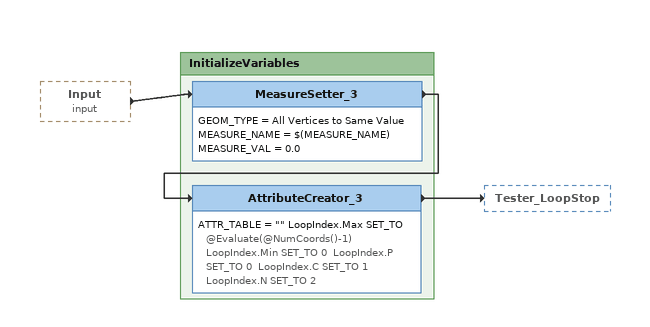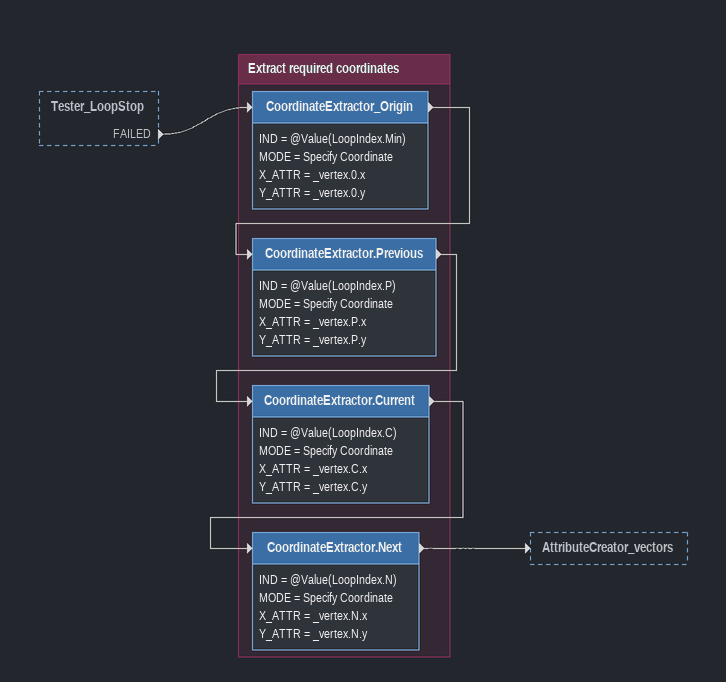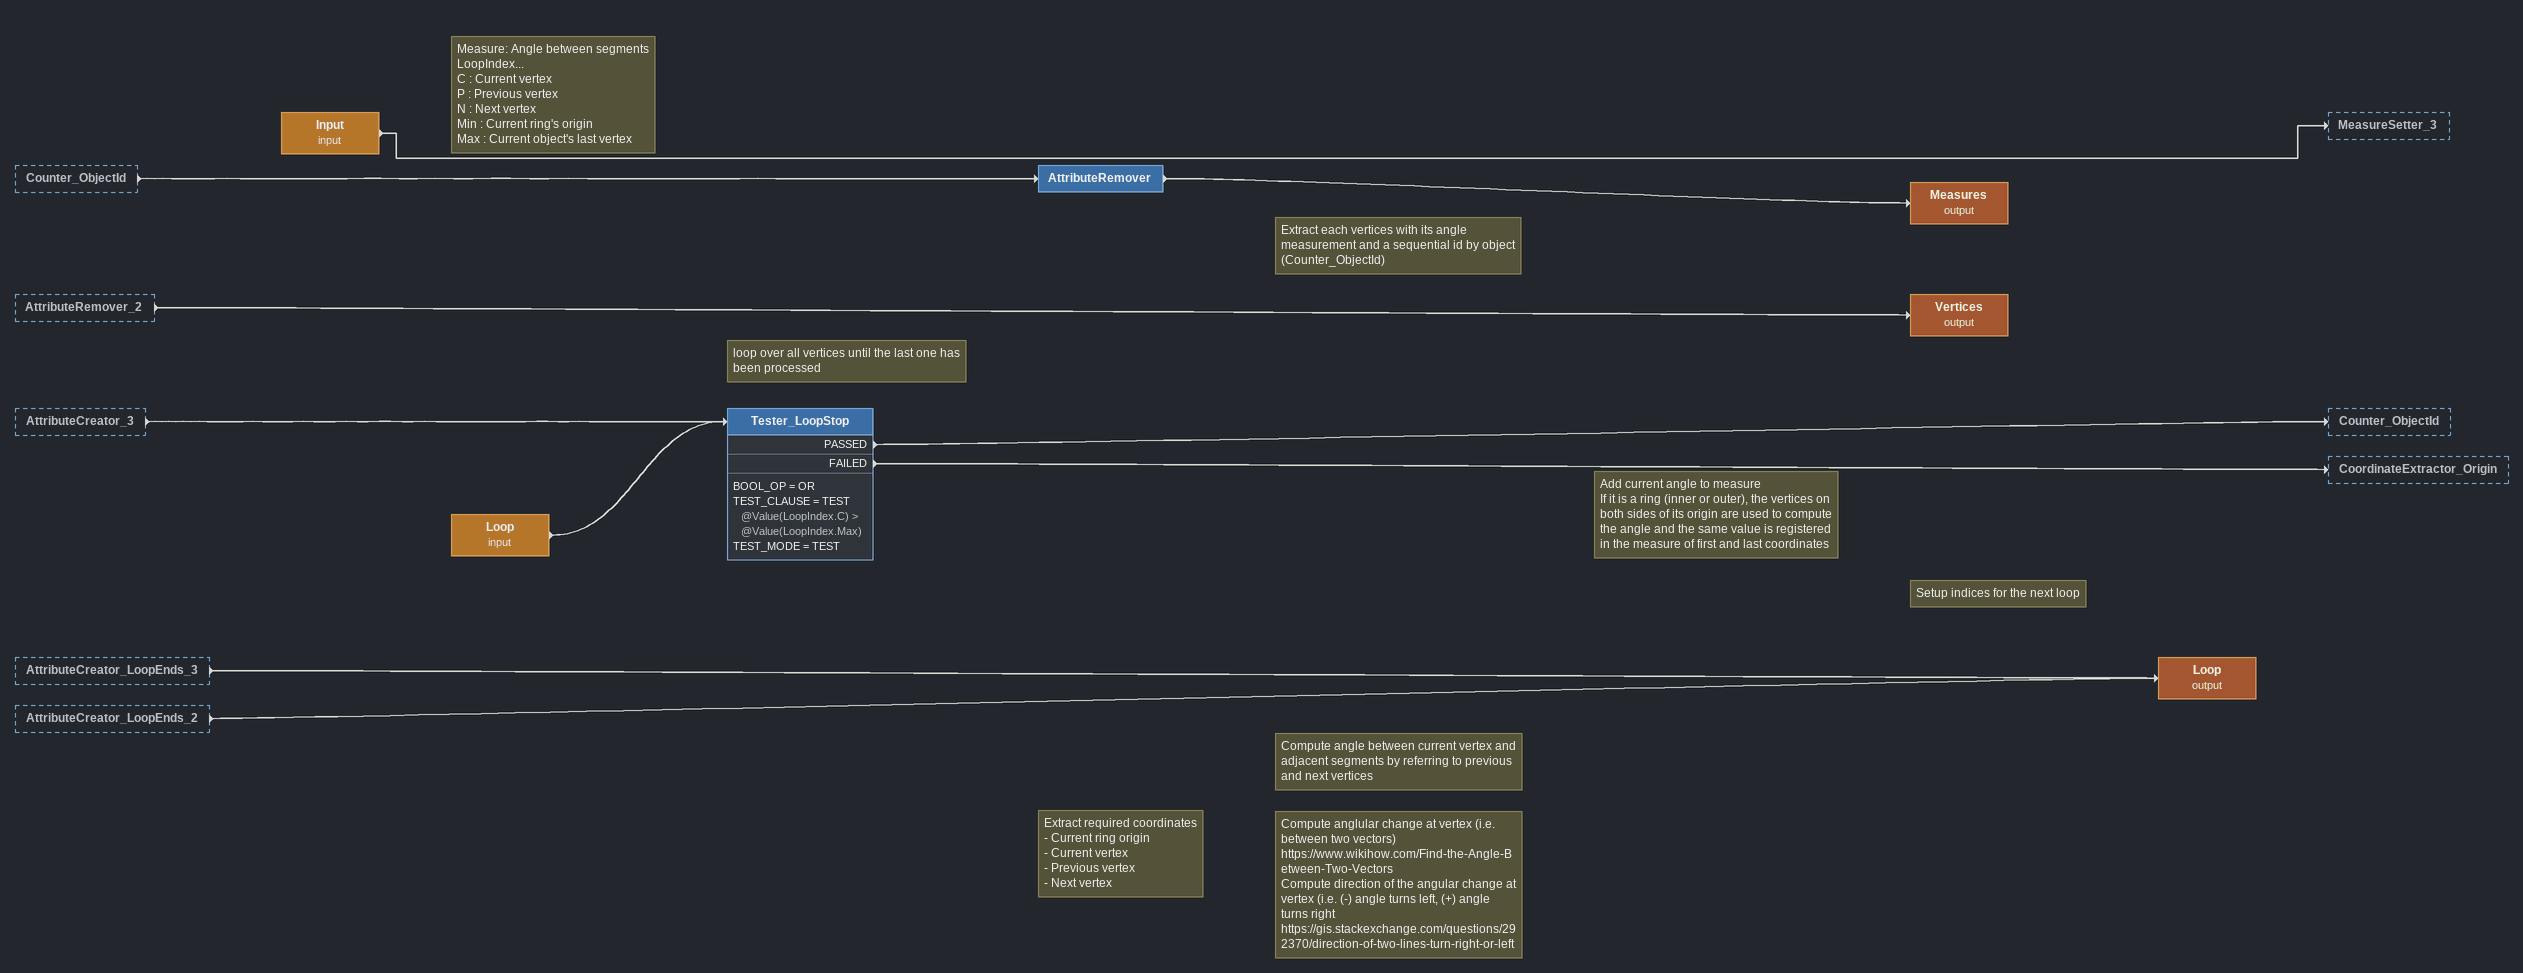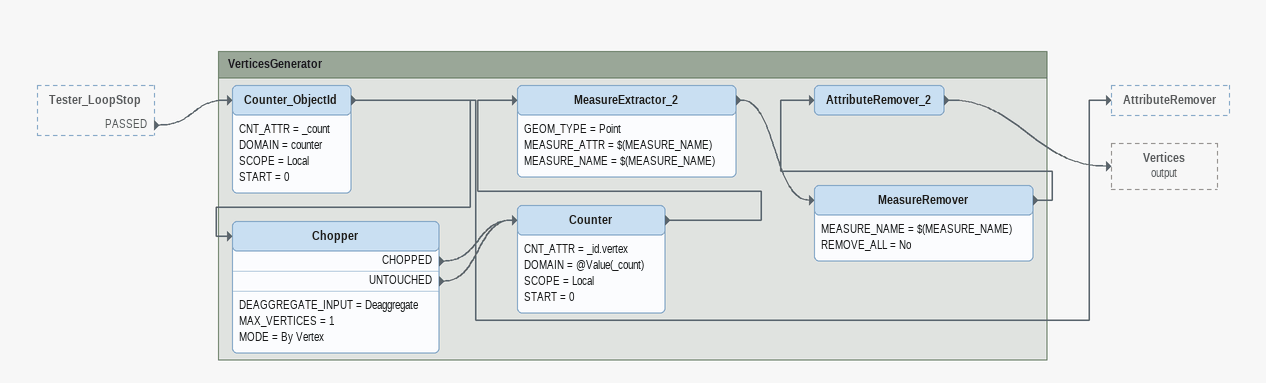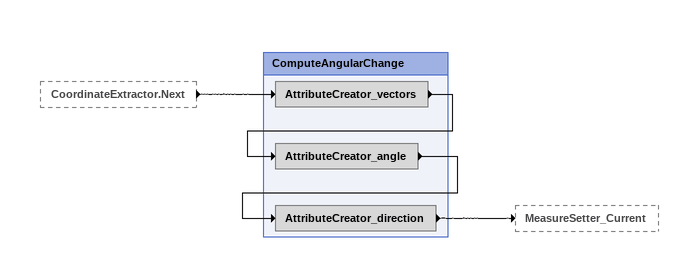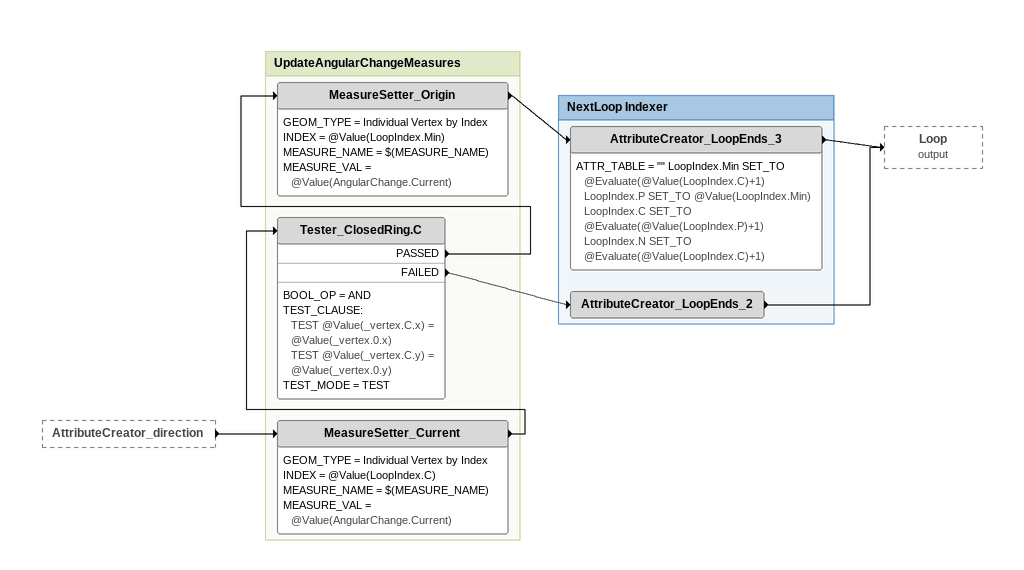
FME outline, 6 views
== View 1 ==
Input (input) [outside]
    -> MeasureSetter_3

Bookmark: InitializeVariables
MeasureSetter_3
    GEOM_TYPE = All Vertices to Same Value
    MEASURE_NAME = $(MEASURE_NAME)
    MEASURE_VAL = 0.0
    -> AttributeCreator_3
AttributeCreator_3
    ATTR_TABLE = "" LoopIndex.Max SET_TO @Evaluate(@NumCoords()-1)  LoopIndex.Min SET_TO 0  LoopIndex.P SET_TO 0  LoopIndex.C SET_TO 1  LoopIndex.N SET_TO 2
    -> Tester_LoopStop

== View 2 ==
Tester_LoopStop [outside]
    FAILED -> CoordinateExtractor_Origin

Bookmark: Extract required coordinates
CoordinateExtractor_Origin
    IND = @Value(LoopIndex.Min)
    MODE = Specify Coordinate
    X_ATTR = _vertex.0.x
    Y_ATTR = _vertex.0.y
    -> CoordinateExtractor.Previous
CoordinateExtractor.Previous
    IND = @Value(LoopIndex.P)
    MODE = Specify Coordinate
    X_ATTR = _vertex.P.x
    Y_ATTR = _vertex.P.y
    -> CoordinateExtractor.Current
CoordinateExtractor.Current
    IND = @Value(LoopIndex.C)
    MODE = Specify Coordinate
    X_ATTR = _vertex.C.x
    Y_ATTR = _vertex.C.y
    -> CoordinateExtractor.Next
CoordinateExtractor.Next
    IND = @Value(LoopIndex.N)
    MODE = Specify Coordinate
    X_ATTR = _vertex.N.x
    Y_ATTR = _vertex.N.y
    -> AttributeCreator_vectors

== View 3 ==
Counter_ObjectId [outside]
    -> AttributeRemover
AttributeRemover_2 [outside]
    -> Vertices (output)
AttributeCreator_3 [outside]
    -> Tester_LoopStop
AttributeCreator_LoopEnds_3 [outside]
    -> Loop (output)
AttributeCreator_LoopEnds_2 [outside]
    -> Loop (output)
Note: Measure: Angle between segments / LoopIndex... / C : Current vertex / P : Previous vertex / N : Next vertex / Min : Current ring's origin / Max : Current object's last vertex
Input (input)
    -> MeasureSetter_3
Loop (input)
    -> Tester_LoopStop
Note: loop over all vertices until the last one has been processed
Note: Extract required coordinates / - Current ring origin / - Current vertex / - Previous vertex / - Next vertex
Note: Compute angle between current vertex and adjacent segments by referring to previous and next vertices
Note: Compute anglular change at vertex (i.e. between two vectors) / https://www.wikihow.com/Find-the-Angle-Between-Two-Vectors / Compute direction of the angular change at vertex (i.e. (-) angle turns left, (+) angle turns right / https://gis.stackexchange.com/questions/292370/direction-of-two-lines-turn-right-or-left
Tester_LoopStop
    BOOL_OP = OR
    TEST_CLAUSE = TEST @Value(LoopIndex.C) > @Value(LoopIndex.Max)
    TEST_MODE = TEST
    PASSED -> Counter_ObjectId
    FAILED -> CoordinateExtractor_Origin
Note: Extract each vertices with its angle measurement and a sequential id by object (Counter_ObjectId)
AttributeRemover
    -> Measures (output)
Measures (output)
Note: Add current angle to measure / If it is a ring (inner or outer), the vertices on both sides of its origin are used to compute the angle and the same value is registered in the measure of first and last coordinates
Vertices (output)
Note: Setup indices for the next loop
Loop (output)

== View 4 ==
Tester_LoopStop [outside]
    PASSED -> Counter_ObjectId

Bookmark: VerticesGenerator
Counter_ObjectId
    CNT_ATTR = _count
    DOMAIN = counter
    SCOPE = Local
    START = 0
    -> Chopper
    -> AttributeRemover
Chopper
    DEAGGREGATE_INPUT = Deaggregate
    MAX_VERTICES = 1
    MODE = By Vertex
    CHOPPED -> Counter
    UNTOUCHED -> Counter
Counter
    CNT_ATTR = _id.vertex
    DOMAIN = @Value(_count)
    SCOPE = Local
    START = 0
    -> MeasureExtractor_2
MeasureExtractor_2
    GEOM_TYPE = Point
    MEASURE_ATTR = $(MEASURE_NAME)
    MEASURE_NAME = $(MEASURE_NAME)
    -> MeasureRemover
MeasureRemover
    MEASURE_NAME = $(MEASURE_NAME)
    REMOVE_ALL = No
    -> AttributeRemover_2
AttributeRemover_2
    -> Vertices (output)

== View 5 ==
CoordinateExtractor.Next [outside]
    -> AttributeCreator_vectors

Bookmark: ComputeAngularChange
AttributeCreator_vectors
    -> AttributeCreator_angle
AttributeCreator_angle
    -> AttributeCreator_direction
AttributeCreator_direction
    -> MeasureSetter_Current

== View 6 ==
AttributeCreator_direction [outside]
    -> MeasureSetter_Current

Bookmark: UpdateAngularChangeMeasures
MeasureSetter_Current
    GEOM_TYPE = Individual Vertex by Index
    INDEX = @Value(LoopIndex.C)
    MEASURE_NAME = $(MEASURE_NAME)
    MEASURE_VAL = @Value(AngularChange.Current)
    -> Tester_ClosedRing.C
Tester_ClosedRing.C
    BOOL_OP = AND
    TEST_CLAUSE:
      TEST @Value(_vertex.C.x) = @Value(_vertex.0.x)
      TEST @Value(_vertex.C.y) = @Value(_vertex.0.y)
    TEST_MODE = TEST
    PASSED -> MeasureSetter_Origin
    FAILED -> AttributeCreator_LoopEnds_2
MeasureSetter_Origin
    GEOM_TYPE = Individual Vertex by Index
    INDEX = @Value(LoopIndex.Min)
    MEASURE_NAME = $(MEASURE_NAME)
    MEASURE_VAL = @Value(AngularChange.Current)
    -> AttributeCreator_LoopEnds_3

Bookmark: NextLoop Indexer
AttributeCreator_LoopEnds_3
    ATTR_TABLE = "" LoopIndex.Min SET_TO @Evaluate(@Value(LoopIndex.C)+1)  LoopIndex.P SET_TO @Value(LoopIndex.Min)  LoopIndex.C SET_TO @Evaluate(@Value(LoopIndex.P)+1)  LoopIndex.N SET_TO @Evaluate(@Value(LoopIndex.C)+1)
    -> Loop (output)
AttributeCreator_LoopEnds_2
    -> Loop (output)
